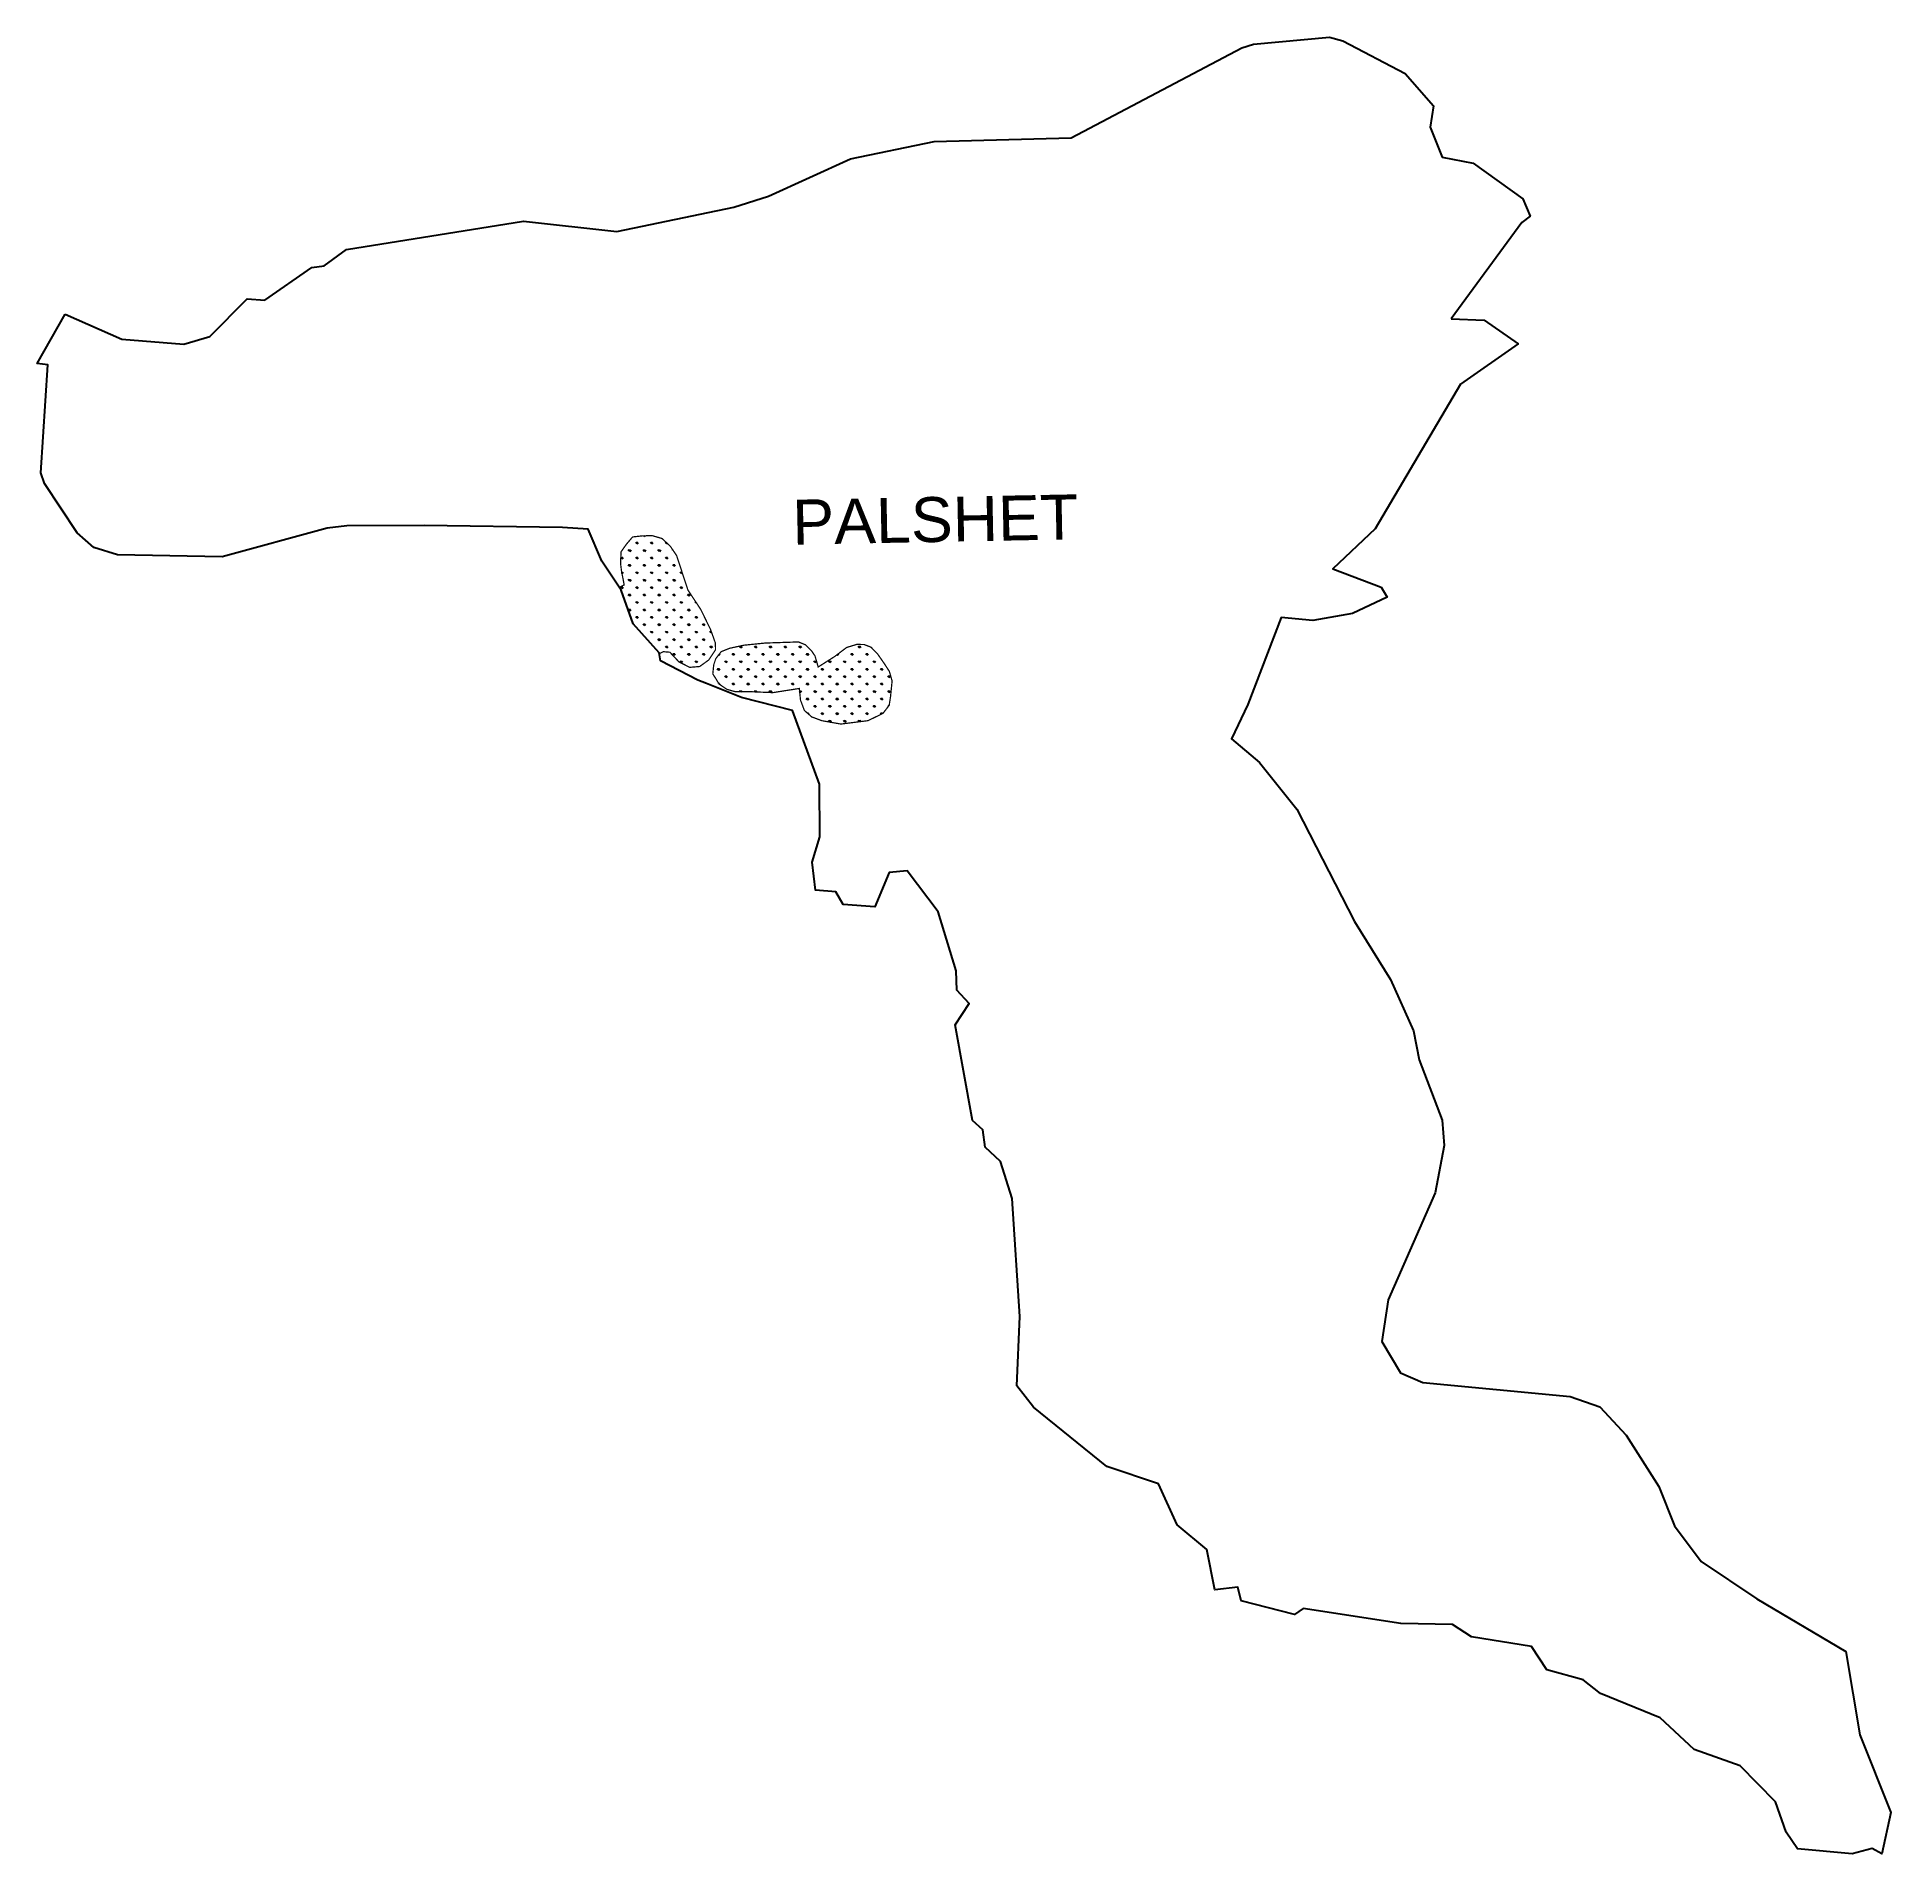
# Model space of a CAD drawing. Header units: metres. Extents: x 307199 to 311687, y 1926129 to 1930527.
import ezdxf

# ---------------------------------------------------------------- set-up
doc = ezdxf.new("R2010")
doc.units = ezdxf.units.M
doc.layers.add('MANGROOVES', color=112, linetype='Continuous')
doc.layers.add('VILLAGE NAME', color=250, linetype='Continuous')
doc.styles.get("Standard").update_dxf_attribs({"font": 'simplex.shx'})

msp = doc.modelspace()

# ---------------------------------------------------------------- hatches: boundary and pattern name
at = {"layer": 'MANGROOVES'}
h = msp.add_hatch(dxfattribs=at)
h.set_pattern_fill('GRASS', color=256)
h.paths.add_polyline_path([(308747.2, 1929272), (308731.7, 1929295), (308711.7, 1929313.5), (308688.8, 1929320.2), (308665.5, 1929320), (308640.6, 1929317.3), (308625.6, 1929299.7), (308612.5, 1929281.2), (308611.4, 1929252.9), (308613.6, 1929235), (308620.2, 1929201.1), (308608, 1929195.1), (308612.6, 1929188.3), (308642.1, 1929106.6), (308704.9, 1929036.5), (308705.1, 1929034.8), (308715.1, 1929039.5), (308730.7, 1929038.2), (308752.7, 1929014.8), (308778.9, 1929001.6), (308803, 1929003.6), (308824.9, 1929019.5), (308841.3, 1929044), (308840.9, 1929060.6), (308829.6, 1929092.4), (308805.7, 1929141.5), (308774.4, 1929188.8)])
h = msp.add_hatch(dxfattribs=at)
h.set_pattern_fill('GRASS', color=256)
h.paths.add_polyline_path([(309082.2, 1929029.1), (309074.5, 1929040.5), (309058.9, 1929056.2), (309042.1, 1929063.1), (308961.3, 1929060.4), (308909.4, 1929055.1), (308875.5, 1929047.7), (308855, 1929039.5), (308841.9, 1929022.6), (308836.9, 1929007.5), (308834.7, 1928985.6), (308843.1, 1928972.6), (308849.8, 1928961.2), (308868.9, 1928948.3), (308888.5, 1928942.8), (308928.4, 1928942.5), (308980.3, 1928940.4), (309011.9, 1928945.4), (309044.1, 1928950.4), (309047.1, 1928921.9), (309056.5, 1928897.1), (309074.4, 1928881.5), (309098.9, 1928872.4), (309144.9, 1928864.3), (309210.4, 1928872.5), (309246.7, 1928890.1), (309261.8, 1928909.7), (309265.1, 1928931.5), (309268.8, 1928968.6), (309262.2, 1928991.7), (309250.1, 1929010.4), (309233.3, 1929034.5), (309217.8, 1929050.3), (309201, 1929056.9), (309183.2, 1929057.1), (309158.9, 1929049.8), (309129.6, 1929027.7), (309089.9, 1929002.4)])

# ---------------------------------------------------------------- linework, layer by layer
at = {"color": 3, "flags": 128}
for points in [[(307266.6, 1929856.4), (307404, 1929796.4), (307553.8, 1929783.8), (307616.6, 1929802.8), (307707.1, 1929894), (307750.5, 1929890.6), (307863.9, 1929969.5), (307894.1, 1929973.9), (307948.1, 1930013), (308376.2, 1930081.5), (308602.7, 1930056.7), (308886, 1930115.8), (308969.5, 1930142.3), (309168, 1930232.9), (309370.4, 1930274.5), (309702.7, 1930283.6), (310115.4, 1930501.3), (310144.1, 1930510.3), (310327.8, 1930527.4), (310359.7, 1930518.2), (310511.3, 1930439), (310579.7, 1930360.7), (310571.7, 1930309.4), (310600.3, 1930237), (310675.6, 1930222.1), (310795.6, 1930135.9), (310813.9, 1930093.7), (310793.2, 1930078.3), (310622.3, 1929845.1)], [(310622.3, 1929845.1), (310702.1, 1929842.1), (310784.3, 1929784.9), (310645.1, 1929687.3), (310438.3, 1929337.2), (310335.5, 1929240.4), (310452.7, 1929195.4), (310467.6, 1929171.1), (310383.8, 1929131.8), (310287.4, 1929114.9), (310210.9, 1929122), (310130.4, 1928911.5), (310090.3, 1928828.3), (310158.1, 1928771.5), (310248.5, 1928658.1), (310388.2, 1928386.3), (310475.8, 1928245.7), (310531.2, 1928121.6), (310544.6, 1928051.4), (310600.2, 1927905), (310605.5, 1927844.3), (310583.9, 1927729.1), (310469.9, 1927470.3), (310454.7, 1927369.9), (310500.1, 1927293.3), (310554, 1927270.6), (310910.5, 1927236.1), (310982.3, 1927211.7), (311045.9, 1927142.4), (311124.9, 1927018.6), (311162.7, 1926923.5), (311227.7, 1926836.5), (311362.8, 1926746.2), (311578, 1926618.7), (311611.9, 1926417.5), (311687.1, 1926229.3), (311665, 1926129), (311642, 1926142.1), (311593.1, 1926129.1), (311460.9, 1926141.5), (311433.4, 1926181.3), (311407.7, 1926255.4), (311322.2, 1926341.9), (311210.3, 1926382), (311128.2, 1926458.2), (310984.3, 1926517.6), (310942.2, 1926550.3), (310853.9, 1926574.8), (310816.5, 1926631.1), (310671.4, 1926654.7), (310625.4, 1926684.7), (310500.8, 1926687.1), (310263.8, 1926723.2), (310242.9, 1926708.5), (310114.3, 1926741.4), (310105.5, 1926775.1), (310049.8, 1926768.6), (310031.2, 1926866), (309959.1, 1926925.4), (309913.6, 1927025.3), (309788.8, 1927066.6), (309610.9, 1927210.4), (309570.7, 1927262), (309578.2, 1927429.7), (309559.8, 1927715.9), (309531.2, 1927805.6), (309494.5, 1927839.6), (309488.7, 1927882.3), (309463.8, 1927904.6), (309421.9, 1928135.9), (309455.3, 1928187.4), (309425.8, 1928220.3), (309424, 1928267.2), (309380.5, 1928409.9), (309305.5, 1928509.2), (309261.5, 1928505.3), (309227.4, 1928422.2), (309150.4, 1928427.2), (309132.9, 1928457.9), (309083.1, 1928462.1), (309075.2, 1928529.6), (309093.9, 1928591.5), (309092.8, 1928718.5), (309027.6, 1928897.3), (308903.8, 1928928.4), (308819.4, 1928962.1), (308798.1, 1928970.5), (308707.8, 1929017), (308704.9, 1929036.5), (308642.1, 1929106.6), (308612.6, 1929188.3), (308566.1, 1929258.6), (308532.9, 1929336), (308471, 1929340.1), (308136.3, 1929344.7), (307948.5, 1929343.8), (307901.1, 1929338.9), (307647.1, 1929269.4), (307393.1, 1929273.7), (307336.1, 1929291.5), (307296, 1929326.9), (307216.3, 1929446.9), (307207.7, 1929472.3), (307225.1, 1929733.6), (307198.7, 1929737.4), (307266.6, 1929856.4)]]:
    msp.add_lwpolyline(points, dxfattribs=at)
at = {"layer": 'MANGROOVES', "const_width": 3.02, "flags": 128}
msp.add_lwpolyline([(308608, 1929195.1), (308620.2, 1929201.1), (308613.6, 1929235), (308611.4, 1929252.9), (308612.5, 1929281.2), (308625.6, 1929299.7), (308640.6, 1929317.3), (308665.5, 1929320), (308688.8, 1929320.2), (308711.7, 1929313.5), (308731.7, 1929295), (308747.2, 1929272), (308774.4, 1929188.8), (308805.7, 1929141.5), (308829.6, 1929092.4), (308840.9, 1929060.6), (308841.3, 1929044), (308824.9, 1929019.5), (308803, 1929003.6), (308778.9, 1929001.6), (308752.7, 1929014.8), (308730.7, 1929038.2), (308715.1, 1929039.5), (308705.1, 1929034.8)], dxfattribs=at)
msp.add_lwpolyline([(308843.1, 1928972.6), (308849.8, 1928961.2), (308868.9, 1928948.3), (308888.5, 1928942.8), (308928.4, 1928942.5), (308980.3, 1928940.4), (309011.9, 1928945.4), (309044.1, 1928950.4), (309047.1, 1928921.9), (309056.5, 1928897.1), (309074.4, 1928881.5), (309098.9, 1928872.4), (309144.9, 1928864.3), (309210.4, 1928872.5), (309246.7, 1928890.1), (309261.8, 1928909.7), (309265.1, 1928931.5), (309268.8, 1928968.6), (309262.2, 1928991.7), (309250.1, 1929010.4), (309233.3, 1929034.5), (309217.8, 1929050.3), (309201, 1929056.9), (309183.2, 1929057.1), (309158.9, 1929049.8), (309129.6, 1929027.7), (309089.9, 1929002.4), (309082.2, 1929029.1), (309074.5, 1929040.5), (309058.9, 1929056.2), (309042.1, 1929063.1), (308961.3, 1929060.4), (308909.4, 1929055.1), (308875.5, 1929047.7), (308855, 1929039.5), (308841.9, 1929022.6), (308836.9, 1929007.5), (308834.7, 1928985.6)], close=True, dxfattribs=at)

# ---------------------------------------------------------------- texts
at = {"layer": 'VILLAGE NAME', "insert": (309026.1, 1929407.2), "char_height": 108.748, "attachment_point": 1, "rotation": 1.1028}
msp.add_mtext_dynamic_manual_height_columns('{\\fArial|b0|i0|c0|p34;PALSHET}', width=1571.314, gutter_width=543.7, heights=[0], dxfattribs=at)

doc.saveas('drawing.dxf')
